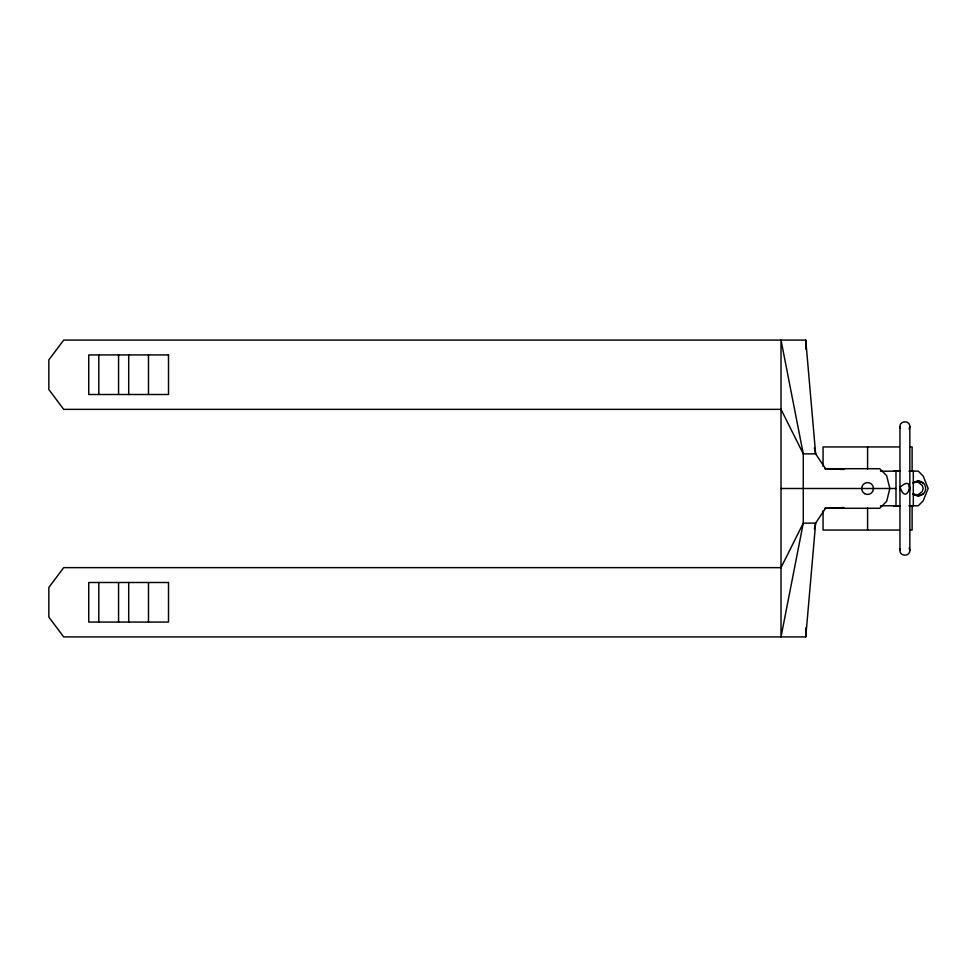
<?xml version="1.0" encoding="UTF-8"?>
<svg xmlns="http://www.w3.org/2000/svg" width="977" height="977" viewBox="0 0 977 977"><rect width="100%" height="100%" fill="white"/><g stroke="black" fill="none" stroke-linecap="round" stroke-linejoin="round"><path stroke-width="1.47" d="M814.329 529.07L815.648 523.135L803.277 523.135L781.014 636.906L781.014 340.094L803.277 453.865L803.277 523.135L781.014 567.649L63.688 567.649L48.85 587.446L48.85 617.122L63.688 636.906L805.756 636.906L815.648 523.135L825.541 508.284M899.951 426.656C899.683 420.257 910.112 420.257 909.843 426.656L909.843 550.344C910.112 556.743 899.683 556.743 899.951 550.344L899.951 426.656L900.122 427.95M900.122 487.218C907.01 508.663 916.817 472.086 900.122 487.218A4.946 4.946 0 0 0 900.122 489.782M909.843 426.656L909.184 429.159M899.951 550.344L900.122 549.05M923.497 493.703L918.258 495.876L913.006 493.703A7.425 7.425 0 0 0 923.497 493.703A7.425 7.425 0 0 0 923.497 483.2L918.258 481.026L913.006 483.2A7.425 7.425 0 0 1 923.497 483.2M825.235 508.37L843.835 507.539M814.329 447.93L815.648 453.865L805.756 340.094L63.688 340.094L48.85 359.878L48.85 389.554L63.688 409.351L781.014 409.351L803.277 453.865L815.648 453.865L825.541 468.716M899.072 446.941L823.061 446.941L823.061 466.237M910.601 446.941L912.115 446.941L912.115 470.694M824.796 468.716L879.703 468.716L886.676 475.689L889.852 488.5L886.676 501.311L879.703 508.284L824.796 508.284M898.474 470.645L893.515 471.134M880.46 471.232L900.452 471.134M908.976 471.134L918.258 471.134L923.204 476.08L928.15 488.451L923.204 500.822L918.258 505.768L908.976 505.768M913.312 482.272L918.258 482.272L922.215 485.361L923.204 488.451L922.215 491.541L918.258 494.631L913.312 494.631M781.014 488.5L895.994 488.5M880.46 505.768L900.452 505.768M898.474 506.257L893.515 505.768M899.072 530.059L823.061 530.059L823.061 510.763M910.601 530.059L912.115 530.059L912.115 506.306M825.235 468.63L843.835 469.461M909.184 547.841L909.843 550.344M913.312 471.134L913.312 505.768M895.994 470.645L895.994 506.257M867.588 446.941L867.588 469.204M867.588 507.796L867.588 530.059M805.756 340.094L805.756 349.119M805.756 627.881L805.756 636.906M148.492 354.932L148.492 394.5M148.492 582.5L148.492 622.068M128.695 354.932L128.695 394.5M128.695 582.5L128.695 622.068M118.571 354.932L118.571 394.5M118.571 582.5L118.571 622.068M98.787 354.932L98.787 394.5M98.787 582.5L98.787 622.068M909.184 486.021A4.946 4.946 0 0 1 909.184 490.979M168.508 354.932L88.736 354.932L88.736 394.5L168.508 394.5L168.508 354.932M168.508 582.5L88.736 582.5L88.736 622.068L168.508 622.068L168.508 582.5M864.621 493.641A5.935 5.935 0 0 0 873.523 488.5A5.935 5.935 0 0 0 864.621 483.359A5.935 5.935 0 0 0 864.621 493.641"/></g></svg>
